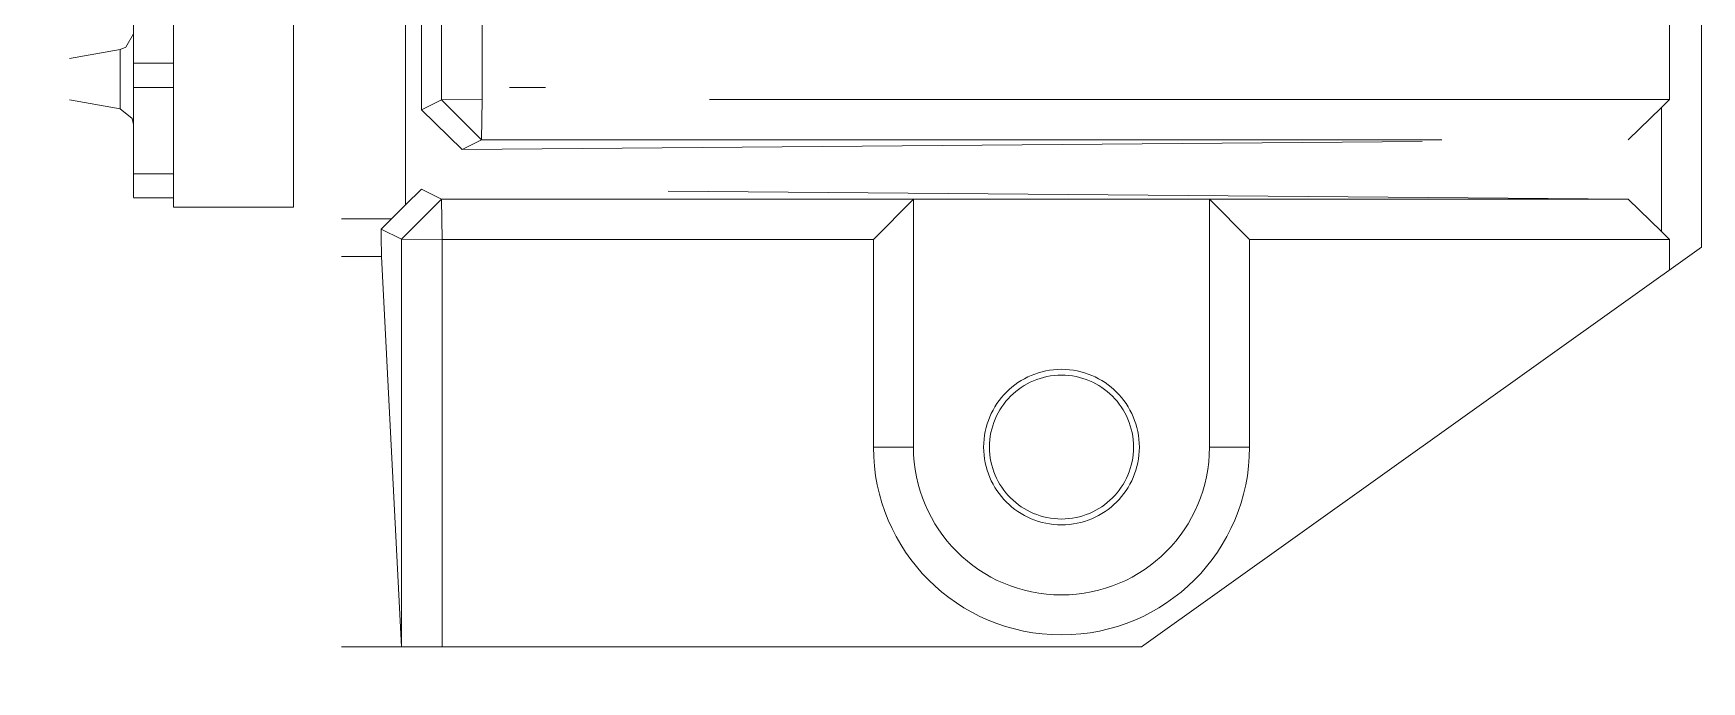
# Model space of a CAD drawing. Extents: x -181672 to 290600, y -29000 to 395522.
# Drawn here: x 2032.6 to 2241.1, y 41758.5 to 41839.7 of the extents above; entities that cross this region are included whole.
import ezdxf

# ---------------------------------------------------------------- set-up
doc = ezdxf.new("R2010")
doc.units = 0
doc.header["$LTSCALE"] = 10
doc.linetypes.add('XFM7Q20PCW-200K$0$ACAD_ISO03W100', pattern=[30, 12, -18])
doc.layers.add('XFM7Q20PCW-200K$0$PCW EQ (FUTURE)', color=252, linetype='XFM7Q20PCW-200K$0$ACAD_ISO03W100', lineweight=9)

# ---------------------------------------------------------------- blocks, each defined once
blk = doc.blocks.new('XFM7Q20PCW-200K$0$PCW-防震基座-更新後 - PCW-防震基座-更新後-V1242-CUB_L40')
at = {"extrusion": (0, 0, -1)}
for p, q in [((68.31, -462.39), (-939.47, -462.39)), ((68.31, -467.39), (-939.47, -467.39))]:
    blk.add_line(p, q, dxfattribs=at)
for p, q in [((-432.43, -473.24), (-431.31, -466.89)), ((-426.13, -466.89), (-425.01, -473.24)), ((-425.01, -473.24), (-432.43, -473.24)), ((-443.57, -479.89), (-443.57, -474.89)), ((-416.68, -474.89), (-443.51, -474.89)), ((-440.57, -479.89), (-440.57, -474.89)), ((-429.75, -474.89), (-429.75, -479.89)), ((-426.7, -479.89), (-426.7, -474.89)), ((-444.75, -494.89), (-444.75, -479.89)), ((-443.51, -479.89), (-444.75, -479.89)), ((-442.91, -479.89), (-443.51, -479.89)), ((-442.91, -479.89), (-440.57, -479.89)), ((-429.75, -479.89), (-440.57, -479.89)), ((-401.75, -479.89), (-429.75, -479.89)), ((-444.75, -494.89), (-334.75, -494.89)), ((-499.75, -600.89), (-499.75, -500.89)), ((-279.75, -500.89), (-499.75, -500.89)), ((-450.91, -500.89), (-450.91, -505.92)), ((-446.19, -500.89), (-446.19, -507.15)), ((-499.75, -508.39), (-450.91, -505.92)), ((-447.48, -505.86), (-448.75, -508.41)), ((-448.75, -508.41), (-499.75, -508.41)), ((-448.75, -508.41), (-448.79, -513.49)), ((-443.75, -513.41), (-448.75, -508.41)), ((-446.19, -507.15), (-444.44, -508.89)), ((-442.49, -510.89), (-444.44, -508.89)), ((-444.44, -508.89), (-335.06, -508.89)), ((-443.75, -661.71), (-442.49, -510.89)), ((-443.75, -513.41), (-442.49, -510.89)), ((-432.55, -510.89), (-437.51, -515.98)), ((-431.29, -513.41), (-432.55, -510.89)), ((-432.55, -510.89), (-346.95, -510.89)), ((-499.75, -513.49), (-448.79, -513.49)), ((-448.79, -513.49), (-443.75, -513.41)), ((-448.79, -513.49), (-448.79, -567.39)), ((-443.75, -572.39), (-443.75, -513.41)), ((-431.29, -513.41), (-436.29, -518.41)), ((-348.21, -513.41), (-431.29, -513.41)), ((-431.25, -518.49), (-431.29, -513.41)), ((-437.51, -515.98), (-436.29, -661.71)), ((-437.51, -515.98), (-436.29, -518.41)), ((-436.29, -518.41), (-436.29, -661.71)), ((-436.29, -518.41), (-431.25, -518.49)), ((-431.25, -666.89), (-431.25, -518.49)), ((-431.25, -518.49), (-348.25, -518.49)), ((-429.75, -526.39), (-429.75, -521.89)), ((-448.79, -567.39), (-474.75, -567.39)), ((-443.75, -572.39), (-448.79, -567.39)), ((-443.75, -572.39), (-474.75, -572.39)), ((-443.75, -609.39), (-443.75, -572.39)), ((-449.75, -670.89), (-499.75, -600.89)), ((-474.75, -609.39), (-443.75, -609.39)), ((-443.75, -609.39), (-448.79, -614.39)), ((-443.75, -661.71), (-443.75, -609.39)), ((-474.75, -614.39), (-448.79, -614.39)), ((-448.79, -614.39), (-448.79, -666.89)), ((-447.79, -665.89), (-443.75, -661.71)), ((-436.29, -661.71), (-432.26, -665.89)), ((-448.79, -666.89), (-452.61, -666.89)), ((-447.79, -665.89), (-448.79, -666.89)), ((-432.26, -665.89), (-447.79, -665.89)), ((-431.25, -666.89), (-432.26, -665.89)), ((-348.25, -666.89), (-431.25, -666.89)), ((-449.75, -670.89), (-449.75, -670.89)), ((-449.75, -670.89), (-329.75, -670.89))]:
    blk.add_line(p, q)
at = {"flags": 128}
for points in [[(-432.43, -473.24), (-433.63, -474.74), (-434.4, -474.89)], [(-423.04, -474.89), (-424.73, -473.97), (-425.01, -473.24)], [(-450.91, -505.92), (-450.19, -505.89), (-449.09, -505.87)], [(-447.48, -505.86), (-448.32, -505.87), (-449.09, -505.87)], [(-446.19, -507.15), (-446.84, -506.5), (-447.48, -505.86)], [(-474.75, -567.39), (-474.75, -572.39)], [(-474.75, -614.39), (-474.75, -609.39)]]:
    blk.add_lwpolyline(points, dxfattribs=at)
for radius, start, end in [(23.5, 90, 270), (18.5, 90, 270), (9.73, 0, 180), (9, 0, 180), (9.73, 180, 0), (9, 180, 0)]:
    blk.add_arc((-474.75, -590.89), radius, start, end)
blk = doc.blocks.new('XFM7Q20PCW-200K')
at = {"layer": 'XFM7Q20PCW-200K$0$PCW EQ (FUTURE)', "rotation": 90}
blk.add_blockref('XFM7Q20PCW-200K$0$PCW-防震基座-更新後 - PCW-防震基座-更新後-V1242-CUB_L40', (1570.18, 42262.64), dxfattribs=at)

msp = doc.modelspace()

# ---------------------------------------------------------------- block references
msp.add_blockref('XFM7Q20PCW-200K', (0, 0))

doc.saveas('drawing.dxf')
